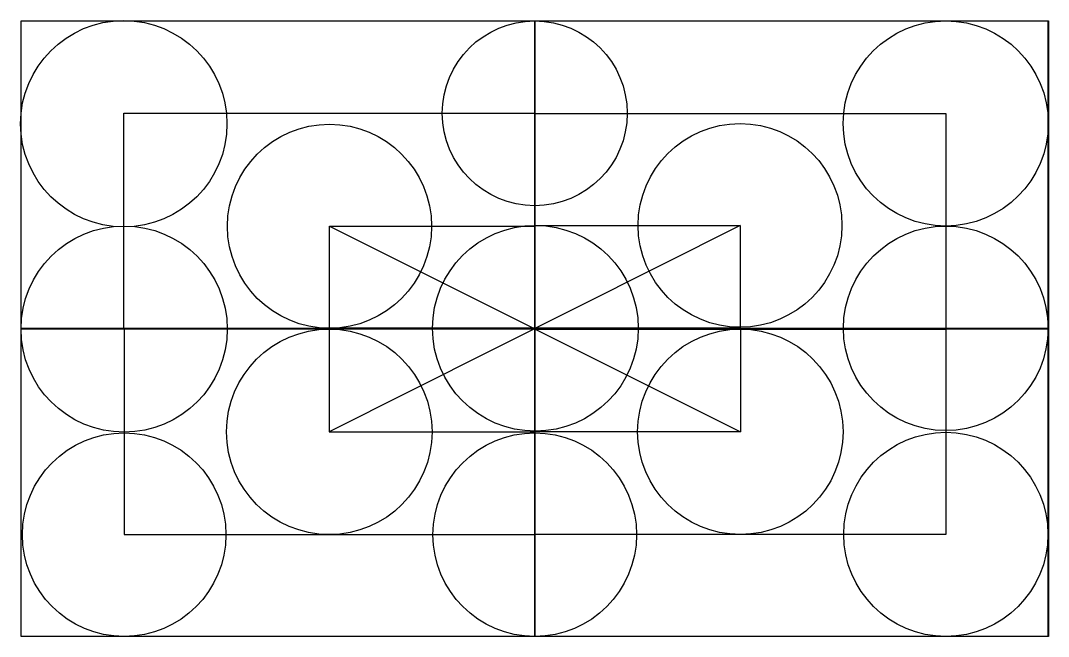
# Model space of a CAD drawing. Header units: millimetres. Extents: x 500 to 1000, y 1450 to 1750.
import ezdxf

# ---------------------------------------------------------------- set-up
doc = ezdxf.new("R2010")
doc.units = ezdxf.units.MM

msp = doc.modelspace()

# ---------------------------------------------------------------- linework, layer by layer
for p, q in [((849.85, 1650.46), (649.99, 1549.98)), ((650.07, 1650.05), (850, 1550))]:
    msp.add_line(p, q)
for points in [[(500, 1750), (999.59, 1750), (999.59, 1450.38), (500, 1450.38)], [(500, 1750), (749.96, 1750), (749.96, 1599.99), (500, 1599.99)], [(749.96, 1750), (999.91, 1750), (999.91, 1599.99), (749.96, 1599.99)], [(749.96, 1599.99), (549.98, 1599.99), (549.98, 1705.03), (749.96, 1705.03)], [(949.94, 1599.99), (749.96, 1599.99), (749.96, 1704.98), (949.94, 1704.98)], [(749.96, 1599.99), (650.07, 1599.99), (650.07, 1650.05), (749.96, 1650.05)], [(849.85, 1600.39), (749.96, 1600.39), (749.96, 1650.46), (849.85, 1650.46)], [(500, 1600.39), (749.96, 1600.39), (749.96, 1450.38), (500, 1450.38)], [(749.96, 1599.99), (550.16, 1599.99), (550.16, 1499.99), (749.96, 1499.99)], [(749.96, 1600.39), (649.99, 1600.39), (649.99, 1549.98), (749.96, 1549.98)], [(749.96, 1600.39), (999.91, 1600.39), (999.91, 1450.38), (749.96, 1450.38)], [(749.96, 1600.39), (850, 1600.39), (850, 1550), (749.96, 1550)], [(749.96, 1599.99), (949.99, 1599.99), (949.99, 1500.02), (749.96, 1500.02)]]:
    msp.add_lwpolyline(points, close=True)
for centre, radius in [((549.98, 1699.96), 50.22), ((749.96, 1705.03), 44.98), ((949.94, 1700.09), 49.92), ((650.07, 1650.05), 49.66), ((849.85, 1650.46), 49.59), ((550.16, 1599.99), 50.18), ((750.26, 1600.39), 50.06), ((949.94, 1600.39), 49.78), ((649.99, 1549.98), 50), ((850, 1550), 49.98), ((550.16, 1499.92), 49.53), ((749.96, 1499.92), 49.53), ((949.99, 1500.07), 49.69)]:
    msp.add_circle(centre, radius)

doc.saveas('drawing.dxf')
